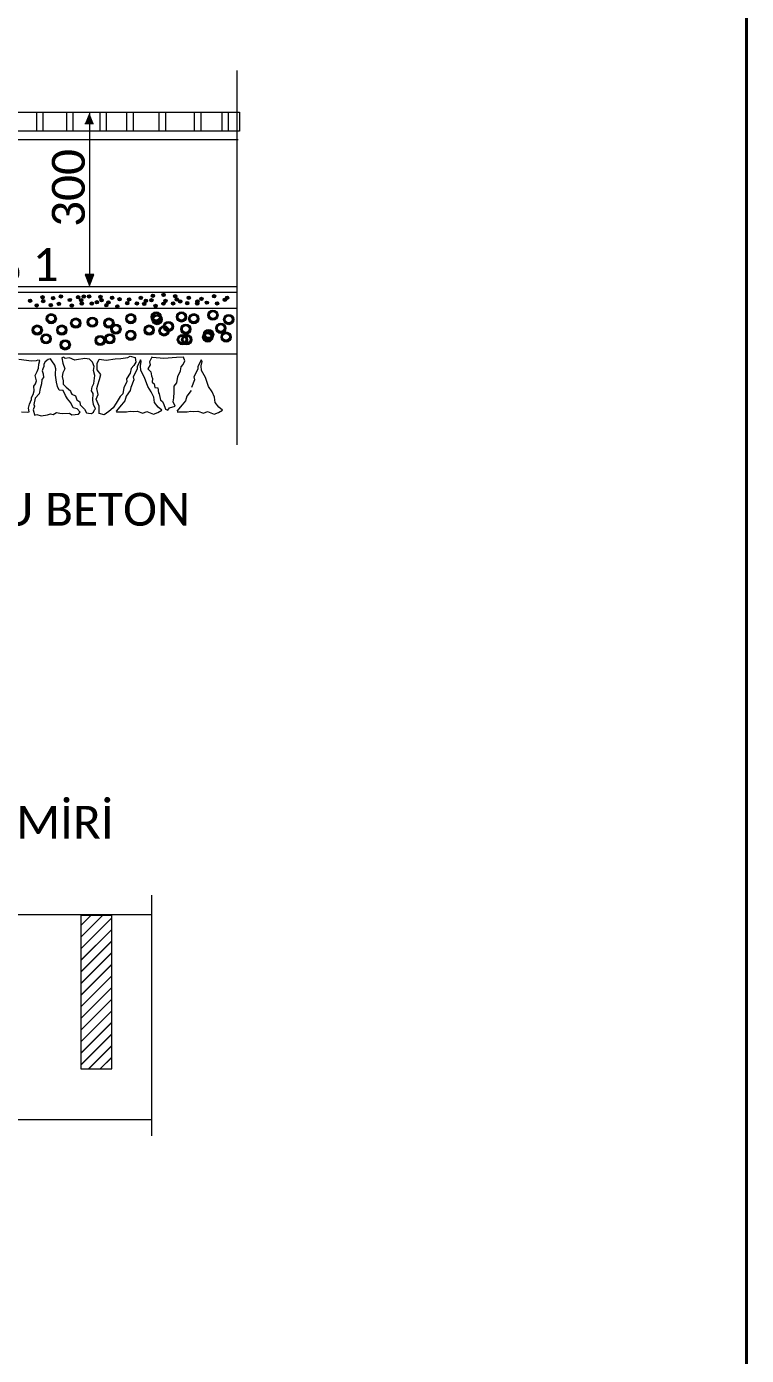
# Model space of a CAD drawing. Header units: centimetres. Extents: x 405464 to 563355, y 50011 to 66875.
# Drawn here: x 555631 to 556156, y 51601 to 52570 of the extents above; entities that cross this region are included whole.
import ezdxf

# ---------------------------------------------------------------- set-up
doc = ezdxf.new("R2010")
doc.units = ezdxf.units.CM
for name, color, linetype, lineweight in [('0-KRCN-SHT-DETAY-20', 41, 'Continuous', 20), ('0-KRCN-SHT-DETAY-YAZI', 71, 'Continuous', 35), ('0-KRCN-SHT-DETAY-ÇERÇEVE', 71, 'Continuous', 40)]:
    doc.layers.add(name, color=color, linetype=linetype, lineweight=lineweight)
doc.styles.add('KATMAN YAZI STİLİ', font='calibri.ttf')

# ---------------------------------------------------------------- blocks, each defined once
blk = doc.blocks.new('G$C4C2874E9')
at = {"layer": '0-KRCN-SHT-DETAY-20'}
for points in [[(526.833, -404.988), (530.031, -404.988), (528.459, -401.063)], [(528.471, -463.968), (530.096, -460.043), (526.898, -460.043)]]:
    blk.add_hatch(color=256, dxfattribs=at).paths.add_polyline_path(points)
h = blk.add_hatch(color=256, dxfattribs=at)
edge = h.paths.add_edge_path()
edge.add_arc((506.847, -469.584), 0.605, 0, 360)
h = blk.add_hatch(color=256, dxfattribs=at)
edge = h.paths.add_edge_path()
edge.add_arc((511.42, -468.327), 0.605, 0, 360)
h = blk.add_hatch(color=256, dxfattribs=at)
edge = h.paths.add_edge_path()
edge.add_arc((511.649, -469.698), 0.605, 0, 360)
h = blk.add_hatch(color=256, dxfattribs=at)
edge = h.paths.add_edge_path()
edge.add_arc((515.22, -468.59), 0.605, 0, 360)
h = blk.add_hatch(color=256, dxfattribs=at)
edge = h.paths.add_edge_path()
edge.add_arc((518.07, -467.979), 0.605, 0, 360)
h = blk.add_hatch(color=256, dxfattribs=at)
edge = h.paths.add_edge_path()
edge.add_arc((521.327, -469.302), 0.605, 0, 360)
h = blk.add_hatch(color=256, dxfattribs=at)
edge = h.paths.add_edge_path()
edge.add_arc((524.381, -468.284), 0.605, 0, 360)
h = blk.add_hatch(color=256, dxfattribs=at)
edge = h.paths.add_edge_path()
edge.add_arc((525.5, -469.403), 0.605, 0, 360)
h = blk.add_hatch(color=256, dxfattribs=at)
edge = h.paths.add_edge_path()
edge.add_arc((525.704, -470.624), 0.605, 0, 360)
h = blk.add_hatch(color=256, dxfattribs=at)
edge = h.paths.add_edge_path()
edge.add_arc((526.416, -468.081), 0.605, 0, 360)
h = blk.add_hatch(color=256, dxfattribs=at)
edge = h.paths.add_edge_path()
edge.add_arc((528.35, -467.979), 0.605, 0, 360)
h = blk.add_hatch(color=256, dxfattribs=at)
edge = h.paths.add_edge_path()
edge.add_arc((529.368, -470.624), 0.605, 0, 360)
h = blk.add_hatch(color=256, dxfattribs=at)
edge = h.paths.add_edge_path()
edge.add_arc((531.2, -470.115), 0.605, 0, 360)
h = blk.add_hatch(color=256, dxfattribs=at)
edge = h.paths.add_edge_path()
edge.add_arc((532.523, -468.183), 0.605, 0, 360)
h = blk.add_hatch(color=256, dxfattribs=at)
edge = h.paths.add_edge_path()
edge.add_arc((532.931, -469.403), 0.605, 0, 360)
h = blk.add_hatch(color=256, dxfattribs=at)
edge = h.paths.add_edge_path()
edge.add_arc((535.408, -470.186), 0.605, 0, 360)
h = blk.add_hatch(color=256, dxfattribs=at)
edge = h.paths.add_edge_path()
edge.add_arc((536.769, -468.463), 0.605, 0, 360)
h = blk.add_hatch(color=256, dxfattribs=at)
edge = h.paths.add_edge_path()
edge.add_arc((539.491, -469.007), 0.605, 0, 360)
h = blk.add_hatch(color=256, dxfattribs=at)
edge = h.paths.add_edge_path()
edge.add_arc((542.305, -470.458), 0.605, 0, 360)
h = blk.add_hatch(color=256, dxfattribs=at)
edge = h.paths.add_edge_path()
edge.add_arc((542.94, -469.097), 0.605, 0, 360)
h = blk.add_hatch(color=256, dxfattribs=at)
edge = h.paths.add_edge_path()
edge.add_arc((545.844, -470.548), 0.605, 0, 360)
h = blk.add_hatch(color=256, dxfattribs=at)
edge = h.paths.add_edge_path()
edge.add_arc((547.205, -468.553), 0.605, 0, 360)
h = blk.add_hatch(color=256, dxfattribs=at)
edge = h.paths.add_edge_path()
edge.add_arc((549.111, -469.551), 0.605, 0, 360)
h = blk.add_hatch(color=256, dxfattribs=at)
edge = h.paths.add_edge_path()
edge.add_arc((551.107, -469.37), 0.605, 0, 360)
h = blk.add_hatch(color=256, dxfattribs=at)
edge = h.paths.add_edge_path()
edge.add_arc((551.652, -467.737), 0.605, 0, 360)
h = blk.add_hatch(color=256, dxfattribs=at)
edge = h.paths.add_edge_path()
edge.add_arc((555.463, -470.639), 0.605, 0, 360)
h = blk.add_hatch(color=256, dxfattribs=at)
edge = h.paths.add_edge_path()
edge.add_arc((555.554, -467.465), 0.605, 0, 360)
h = blk.add_hatch(color=256, dxfattribs=at)
edge = h.paths.add_edge_path()
edge.add_arc((556.189, -469.642), 0.605, 0, 360)
h = blk.add_hatch(color=256, dxfattribs=at)
edge = h.paths.add_edge_path()
edge.add_arc((559.003, -470.548), 0.605, 0, 360)
h = blk.add_hatch(color=256, dxfattribs=at)
edge = h.paths.add_edge_path()
edge.add_arc((559.819, -467.919), 0.605, 0, 360)
h = blk.add_hatch(color=256, dxfattribs=at)
edge = h.paths.add_edge_path()
edge.add_arc((560.364, -469.097), 0.605, 0, 360)
h = blk.add_hatch(color=256, dxfattribs=at)
edge = h.paths.add_edge_path()
edge.add_arc((561.634, -469.823), 0.605, 0, 360)
h = blk.add_hatch(color=256, dxfattribs=at)
edge = h.paths.add_edge_path()
edge.add_arc((564.175, -470.458), 0.605, 0, 360)
h = blk.add_hatch(color=256, dxfattribs=at)
edge = h.paths.add_edge_path()
edge.add_arc((564.72, -468.463), 0.605, 0, 360)
h = blk.add_hatch(color=256, dxfattribs=at)
edge = h.paths.add_edge_path()
edge.add_arc((567.805, -470.639), 0.605, 0, 360)
h = blk.add_hatch(color=256, dxfattribs=at)
edge = h.paths.add_edge_path()
edge.add_arc((567.896, -469.823), 0.605, 0, 360)
h = blk.add_hatch(color=256, dxfattribs=at)
edge = h.paths.add_edge_path()
edge.add_arc((569.348, -468.916), 0.605, 0, 360)
h = blk.add_hatch(color=256, dxfattribs=at)
edge = h.paths.add_edge_path()
edge.add_arc((571.345, -470.276), 0.605, 0, 360)
h = blk.add_hatch(color=256, dxfattribs=at)
edge = h.paths.add_edge_path()
edge.add_arc((573.976, -467.919), 0.605, 0, 360)
h = blk.add_hatch(color=256, dxfattribs=at)
edge = h.paths.add_edge_path()
edge.add_arc((575.065, -470.548), 0.605, 0, 360)
h = blk.add_hatch(color=256, dxfattribs=at)
edge = h.paths.add_edge_path()
edge.add_arc((577.879, -469.188), 0.605, 0, 360)
h = blk.add_hatch(color=256, dxfattribs=at)
edge = h.paths.add_edge_path()
edge.add_arc((578.695, -468.463), 0.605, 0, 360)
h = blk.add_hatch(color=256, dxfattribs=at)
edge = h.paths.add_edge_path()
edge.add_arc((509.248, -471.298), 0.605, 0, 360)
h = blk.add_hatch(color=256, dxfattribs=at)
edge = h.paths.add_edge_path()
edge.add_arc((514.571, -476.128), 1.855, 0, 360)
edge = h.paths.add_edge_path(flags=16)
edge.add_arc((514.549, -476.043), 1.251, 0, 360)
h = blk.add_hatch(color=256, dxfattribs=at)
edge = h.paths.add_edge_path()
edge.add_arc((514.393, -471.184), 0.605, 0, 360)
h = blk.add_hatch(color=256, dxfattribs=at)
edge = h.paths.add_edge_path()
edge.add_arc((517.358, -470.725), 0.605, 0, 360)
h = blk.add_hatch(color=256, dxfattribs=at)
edge = h.paths.add_edge_path()
edge.add_arc((522.04, -471.336), 0.605, 0, 360)
h = blk.add_hatch(color=256, dxfattribs=at)
edge = h.paths.add_edge_path()
edge.add_arc((534.661, -471.234), 0.605, 0, 360)
h = blk.add_hatch(color=256, dxfattribs=at)
edge = h.paths.add_edge_path()
edge.add_arc((538.675, -471.637), 0.605, 0, 360)
h = blk.add_hatch(color=256, dxfattribs=at)
edge = h.paths.add_edge_path()
edge.add_arc((543.59, -476.128), 1.855, 0, 360)
edge = h.paths.add_edge_path(flags=16)
edge.add_arc((543.568, -476.043), 1.251, 0, 360)
h = blk.add_hatch(color=256, dxfattribs=at)
edge = h.paths.add_edge_path()
edge.add_arc((548.476, -470.73), 0.605, 0, 360)
h = blk.add_hatch(color=256, dxfattribs=at)
edge = h.paths.add_edge_path()
edge.add_arc((552.838, -475.49), 1.855, 0, 360)
edge = h.paths.add_edge_path(flags=16)
edge.add_arc((552.816, -475.405), 1.251, 0, 360)
h = blk.add_hatch(color=256, dxfattribs=at)
edge = h.paths.add_edge_path()
edge.add_arc((553.157, -476.446), 1.855, 0, 360)
edge = h.paths.add_edge_path(flags=16)
edge.add_arc((553.135, -476.361), 1.251, 0, 360)
h = blk.add_hatch(color=256, dxfattribs=at)
edge = h.paths.add_edge_path()
edge.add_arc((552.65, -471.455), 0.605, 0, 360)
h = blk.add_hatch(color=256, dxfattribs=at)
edge = h.paths.add_edge_path()
edge.add_arc((562.086, -475.49), 1.855, 0, 360)
edge = h.paths.add_edge_path(flags=16)
edge.add_arc((562.064, -475.405), 1.251, 0, 360)
h = blk.add_hatch(color=256, dxfattribs=at)
edge = h.paths.add_edge_path()
edge.add_arc((566.551, -476.128), 1.855, 0, 360)
edge = h.paths.add_edge_path(flags=16)
edge.add_arc((566.528, -476.043), 1.251, 0, 360)
h = blk.add_hatch(color=256, dxfattribs=at)
edge = h.paths.add_edge_path()
edge.add_arc((573.566, -474.853), 1.855, 0, 360)
edge = h.paths.add_edge_path(flags=16)
edge.add_arc((573.544, -474.768), 1.251, 0, 360)
h = blk.add_hatch(color=256, dxfattribs=at)
edge = h.paths.add_edge_path()
edge.add_arc((579.306, -476.446), 1.855, 0, 360)
edge = h.paths.add_edge_path(flags=16)
edge.add_arc((579.284, -476.361), 1.251, 0, 360)
h = blk.add_hatch(color=256, dxfattribs=at)
edge = h.paths.add_edge_path()
edge.add_arc((509.469, -480.27), 1.855, 0, 360)
edge = h.paths.add_edge_path(flags=16)
edge.add_arc((509.446, -480.185), 1.251, 0, 360)
h = blk.add_hatch(color=256, dxfattribs=at)
edge = h.paths.add_edge_path()
edge.add_arc((518.398, -480.27), 1.855, 0, 360)
edge = h.paths.add_edge_path(flags=16)
edge.add_arc((518.375, -480.185), 1.251, 0, 360)
h = blk.add_hatch(color=256, dxfattribs=at)
edge = h.paths.add_edge_path()
edge.add_arc((523.5, -477.721), 1.855, 0, 360)
edge = h.paths.add_edge_path(flags=16)
edge.add_arc((523.478, -477.636), 1.251, 0, 360)
h = blk.add_hatch(color=256, dxfattribs=at)
edge = h.paths.add_edge_path()
edge.add_arc((529.559, -477.402), 1.855, 0, 360)
edge = h.paths.add_edge_path(flags=16)
edge.add_arc((529.537, -477.317), 1.251, 0, 360)
h = blk.add_hatch(color=256, dxfattribs=at)
edge = h.paths.add_edge_path()
edge.add_arc((535.618, -477.721), 1.855, 0, 360)
edge = h.paths.add_edge_path(flags=16)
edge.add_arc((535.596, -477.636), 1.251, 0, 360)
h = blk.add_hatch(color=256, dxfattribs=at)
edge = h.paths.add_edge_path()
edge.add_arc((538.169, -479.951), 1.855, 0, 360)
edge = h.paths.add_edge_path(flags=16)
edge.add_arc((538.147, -479.867), 1.251, 0, 360)
h = blk.add_hatch(color=256, dxfattribs=at)
edge = h.paths.add_edge_path()
edge.add_arc((550.287, -480.27), 1.855, 0, 360)
edge = h.paths.add_edge_path(flags=16)
edge.add_arc((550.265, -480.185), 1.251, 0, 360)
h = blk.add_hatch(color=256, dxfattribs=at)
edge = h.paths.add_edge_path()
edge.add_arc((555.708, -480.589), 1.855, 0, 360)
edge = h.paths.add_edge_path(flags=16)
edge.add_arc((555.686, -480.504), 1.251, 0, 360)
h = blk.add_hatch(color=256, dxfattribs=at)
edge = h.paths.add_edge_path()
edge.add_arc((557.303, -478.995), 1.855, 0, 360)
edge = h.paths.add_edge_path(flags=16)
edge.add_arc((557.28, -478.911), 1.251, 0, 360)
h = blk.add_hatch(color=256, dxfattribs=at)
edge = h.paths.add_edge_path()
edge.add_arc((563.68, -479.951), 1.855, 0, 360)
edge = h.paths.add_edge_path(flags=16)
edge.add_arc((563.658, -479.867), 1.251, 0, 360)
h = blk.add_hatch(color=256, dxfattribs=at)
edge = h.paths.add_edge_path()
edge.add_arc((576.436, -479.633), 1.855, 0, 360)
edge = h.paths.add_edge_path(flags=16)
edge.add_arc((576.414, -479.548), 1.251, 0, 360)
h = blk.add_hatch(color=256, dxfattribs=at)
edge = h.paths.add_edge_path()
edge.add_arc((512.658, -483.457), 1.855, 0, 360)
edge = h.paths.add_edge_path(flags=16)
edge.add_arc((512.635, -483.372), 1.251, 0, 360)
h = blk.add_hatch(color=256, dxfattribs=at)
edge = h.paths.add_edge_path()
edge.add_arc((519.673, -485.687), 1.855, 0, 360)
edge = h.paths.add_edge_path(flags=16)
edge.add_arc((519.651, -485.602), 1.251, 0, 360)
h = blk.add_hatch(color=256, dxfattribs=at)
edge = h.paths.add_edge_path()
edge.add_arc((532.429, -484.094), 1.855, 0, 360)
edge = h.paths.add_edge_path(flags=16)
edge.add_arc((532.407, -484.009), 1.251, 0, 360)
h = blk.add_hatch(color=256, dxfattribs=at)
edge = h.paths.add_edge_path()
edge.add_arc((535.937, -483.457), 1.855, 0, 360)
edge = h.paths.add_edge_path(flags=16)
edge.add_arc((535.914, -483.372), 1.251, 0, 360)
h = blk.add_hatch(color=256, dxfattribs=at)
edge = h.paths.add_edge_path()
edge.add_arc((543.59, -482.182), 1.855, 0, 360)
edge = h.paths.add_edge_path(flags=16)
edge.add_arc((543.568, -482.097), 1.251, 0, 360)
h = blk.add_hatch(color=256, dxfattribs=at)
edge = h.paths.add_edge_path()
edge.add_arc((562.405, -483.775), 1.855, 0, 360)
edge = h.paths.add_edge_path(flags=16)
edge.add_arc((562.383, -483.69), 1.251, 0, 360)
h = blk.add_hatch(color=256, dxfattribs=at)
edge = h.paths.add_edge_path()
edge.add_arc((563.999, -483.775), 1.855, 0, 360)
edge = h.paths.add_edge_path(flags=16)
edge.add_arc((563.977, -483.69), 1.251, 0, 360)
h = blk.add_hatch(color=256, dxfattribs=at)
edge = h.paths.add_edge_path()
edge.add_arc((571.653, -482.819), 1.855, 0, 360)
edge = h.paths.add_edge_path(flags=16)
edge.add_arc((571.631, -482.734), 1.251, 0, 360)
h = blk.add_hatch(color=256, dxfattribs=at)
edge = h.paths.add_edge_path()
edge.add_arc((571.972, -481.863), 1.855, 0, 360)
edge = h.paths.add_edge_path(flags=16)
edge.add_arc((571.949, -481.778), 1.251, 0, 360)
h = blk.add_hatch(color=256, dxfattribs=at)
edge = h.paths.add_edge_path()
edge.add_arc((578.35, -482.819), 1.855, 0, 360)
edge = h.paths.add_edge_path(flags=16)
edge.add_arc((578.327, -482.734), 1.251, 0, 360)
h = blk.add_hatch(dxfattribs=at)
h.set_pattern_fill('JIS_LC_20', color=256, scale=0.149842, angle=360, style=0)
h.set_pattern_definition([(45, (-749.7415, -1986.8063), (-2.1190836, 2.1190836), []), (45, (-749.6816, -1986.8063), (-2.1190836, 2.1190836), [])])
h.paths.add_polyline_path([(536.68, -749.708), (536.68, -693.653), (525.381, -693.653), (525.381, -749.708)])
for p, q in [((582.284, -385.652, 108.464), (582.284, -522.176, 108.464)), ((189.692, -400.823, 108.464), (583.23, -400.823, 108.464)), ((509.167, -400.829, 108.464), (509.167, -407.689, 108.464)), ((511.655, -407.689, 108.464), (511.655, -400.829, 108.464)), ((520.091, -400.829, 108.464), (520.091, -407.689, 108.464)), ((522.579, -407.689, 108.464), (522.579, -400.829, 108.464)), ((528.471, -400.988, 108.464), (528.471, -460.043, 108.464)), ((532.256, -400.829, 108.464), (532.256, -407.689, 108.464)), ((534.744, -407.689, 108.464), (534.744, -400.829, 108.464)), ((542.067, -400.829, 108.464), (542.067, -407.689, 108.464)), ((544.555, -407.689, 108.464), (544.555, -400.829, 108.464)), ((553.821, -400.829, 108.464), (553.821, -407.689, 108.464)), ((556.309, -407.689, 108.464), (556.309, -400.829, 108.464)), ((566.728, -400.829, 108.464), (566.728, -407.689, 108.464)), ((569.216, -407.689, 108.464), (569.216, -400.829, 108.464)), ((576.739, -400.829, 108.464), (576.739, -407.689, 108.464)), ((579.227, -407.689, 108.464), (579.227, -400.829, 108.464)), ((583.23, -400.823, 108.464), (583.23, -405.614, 108.464)), ((526.833, -404.988, 108.464), (530.031, -404.988, 108.464)), ((583.23, -405.614, 108.464), (583.23, -407.684, 108.464)), ((583.23, -407.684, 108.464), (189.765, -407.684, 108.464)), ((239.372, -410.743, 108.464), (582.812, -410.743, 108.464)), ((530.096, -460.043, 108.464), (526.898, -460.043, 108.464)), ((526.898, -460.043, 108.464), (528.471, -463.968, 108.464)), ((528.471, -463.968, 108.464), (530.096, -460.043, 108.464)), ((582.198, -464.53, 108.464), (401.261, -464.53, 108.464)), ((582.198, -466.628, 108.464), (399.515, -466.628, 108.464)), ((582.269, -472.419, 108.464), (399.63, -472.419, 108.464)), ((393.624, -488.945, 108.464), (582.233, -488.945, 108.464)), ((507.309, -491.63, 108.464), (502.792, -491.039, 108.464)), ((509.084, -491.469, 108.464), (507.309, -491.63, 108.464)), ((509.729, -491.254, 108.464), (509.084, -491.469, 108.464)), ((509.407, -495.338, 108.464), (509.944, -494.102, 108.464)), ((510.375, -491.415, 108.464), (509.729, -491.254, 108.464)), ((509.944, -494.102, 108.464), (510.052, -492.651, 108.464)), ((510.052, -492.651, 108.464), (510.375, -491.415, 108.464)), ((511.877, -493.551, 108.464), (511.473, -494.358, 108.464)), ((511.911, -492.676, 108.464), (511.877, -493.551, 108.464)), ((512.349, -491.835, 108.464), (511.911, -492.676, 108.464)), ((513.392, -490.961, 108.464), (512.349, -491.835, 108.464)), ((514.288, -490.802, 108.464), (513.392, -490.961, 108.464)), ((514.769, -491.523, 108.464), (514.288, -490.802, 108.464)), ((515.912, -493.055, 108.464), (514.769, -491.523, 108.464)), ((516.182, -494.377, 108.464), (515.912, -493.055, 108.464)), ((519.201, -490.131, 108.464), (518.469, -490.336, 108.464)), ((518.469, -490.336, 108.464), (518.768, -492.39, 108.464)), ((518.768, -492.39, 108.464), (519.539, -494.401, 108.464)), ((519.63, -490.604, 108.464), (519.201, -490.131, 108.464)), ((521.177, -490.389, 108.464), (519.63, -490.604, 108.464)), ((523.153, -491.247, 108.464), (521.177, -490.389, 108.464)), ((523.797, -491.119, 108.464), (523.153, -491.247, 108.464)), ((526.804, -490.647, 108.464), (523.797, -491.119, 108.464)), ((528.565, -490.904, 108.464), (526.804, -490.647, 108.464)), ((529.639, -492.02, 108.464), (528.565, -490.904, 108.464)), ((530.24, -493.522, 108.464), (529.639, -492.02, 108.464)), ((529.94, -495.068, 108.464), (530.24, -493.522, 108.464)), ((531.323, -492.458, 108.464), (532.019, -490.893, 108.464)), ((531.323, -494.718, 108.464), (531.323, -492.458, 108.464)), ((532.019, -490.893, 108.464), (534.542, -491.241, 108.464)), ((534.542, -491.241, 108.464), (537.848, -490.806, 108.464)), ((537.848, -490.806, 108.464), (539.936, -490.632, 108.464)), ((539.936, -490.632, 108.464), (542.546, -490.284, 108.464)), ((542.546, -490.284, 108.464), (543.416, -489.763, 108.464)), ((543.416, -489.763, 108.464), (545.156, -490.284, 108.464)), ((543.764, -494.284, 108.464), (543.416, -496.022, 108.464)), ((544.721, -493.24, 108.464), (543.764, -494.284, 108.464)), ((545.417, -491.936, 108.464), (544.721, -493.24, 108.464)), ((545.156, -490.284, 108.464), (545.417, -491.936, 108.464)), ((547.158, -491.067, 108.464), (545.939, -493.675, 108.464)), ((545.939, -493.675, 108.464), (545.939, -494.544, 108.464)), ((547.071, -493.327, 108.464), (547.419, -491.675, 108.464)), ((547.245, -495.066, 108.464), (547.071, -493.327, 108.464)), ((547.419, -491.675, 108.464), (547.158, -491.067, 108.464)), ((550.65, -492.923, 108.464), (549.755, -494.436, 108.464)), ((551.27, -490.103, 108.464), (550.375, -491.823, 108.464)), ((550.375, -491.823, 108.464), (550.65, -492.923, 108.464)), ((551.476, -490.309, 108.464), (551.27, -490.103, 108.464)), ((555.675, -490.584, 108.464), (551.476, -490.309, 108.464)), ((560.288, -490.241, 108.464), (555.675, -490.584, 108.464)), ((562.766, -490.172, 108.464), (560.288, -490.241, 108.464)), ((561.733, -495.124, 108.464), (561.94, -493.68, 108.464)), ((561.94, -493.68, 108.464), (562.697, -492.854, 108.464)), ((562.697, -492.854, 108.464), (563.316, -491.479, 108.464)), ((563.316, -491.479, 108.464), (562.766, -490.172, 108.464)), ((569.311, -491.067, 108.464), (568.093, -493.675, 108.464)), ((568.093, -493.675, 108.464), (568.093, -494.544, 108.464)), ((569.224, -493.327, 108.464), (569.572, -491.675, 108.464)), ((569.398, -495.066, 108.464), (569.224, -493.327, 108.464)), ((569.572, -491.675, 108.464), (569.311, -491.067, 108.464)), ((508.707, -496.896, 108.464), (509.407, -495.338, 108.464)), ((509.138, -498.777, 108.464), (508.707, -496.896, 108.464)), ((508.761, -499.906, 108.464), (509.138, -498.777, 108.464)), ((511.137, -498.294, 108.464), (510.968, -499.875, 108.464)), ((511.743, -497.554, 108.464), (511.137, -498.294, 108.464)), ((511.473, -494.358, 108.464), (511.204, -495.132, 108.464)), ((511.204, -495.132, 108.464), (511.675, -496.209, 108.464)), ((511.675, -496.209, 108.464), (511.743, -497.554, 108.464)), ((516.152, -496.059, 108.464), (516.182, -494.377, 108.464)), ((516.152, -496.72, 108.464), (516.152, -496.059, 108.464)), ((516.538, -499.293, 108.464), (516.152, -496.72, 108.464)), ((518.768, -495.899, 108.464), (518.597, -497.182, 108.464)), ((518.597, -497.182, 108.464), (518.94, -498.723, 108.464)), ((519.539, -494.401, 108.464), (518.768, -495.899, 108.464)), ((518.94, -498.723, 108.464), (518.897, -499.964, 108.464)), ((530.455, -496.827, 108.464), (529.94, -495.068, 108.464)), ((530.135, -499.767, 108.464), (530.455, -496.827, 108.464)), ((532.628, -496.457, 108.464), (531.323, -494.718, 108.464)), ((531.584, -500.195, 108.464), (532.193, -498.283, 108.464)), ((532.193, -498.283, 108.464), (532.628, -496.457, 108.464)), ((543.416, -496.022, 108.464), (542.024, -498.022, 108.464)), ((542.024, -498.022, 108.464), (542.198, -499.152, 108.464)), ((544.721, -498.37, 108.464), (543.59, -501.239, 108.464)), ((545.939, -494.544, 108.464), (544.46, -497.326, 108.464)), ((544.46, -497.326, 108.464), (544.721, -498.37, 108.464)), ((548.637, -497.587, 108.464), (547.245, -495.066, 108.464)), ((549.768, -500.804, 108.464), (548.637, -497.587, 108.464)), ((549.755, -494.436, 108.464), (550.926, -495.537, 108.464)), ((550.926, -495.537, 108.464), (551.132, -496.981, 108.464)), ((551.132, -496.981, 108.464), (551.545, -497.876, 108.464)), ((551.545, -497.876, 108.464), (551.408, -499.32, 108.464)), ((560.425, -499.458, 108.464), (560.769, -497.257, 108.464)), ((560.769, -497.257, 108.464), (561.733, -495.124, 108.464)), ((566.875, -498.37, 108.464), (565.744, -501.239, 108.464)), ((568.093, -494.544, 108.464), (566.614, -497.326, 108.464)), ((566.614, -497.326, 108.464), (566.875, -498.37, 108.464)), ((570.79, -497.587, 108.464), (569.398, -495.066, 108.464)), ((571.921, -500.804, 108.464), (570.79, -497.587, 108.464)), ((507.417, -504.904, 108.464), (507.954, -503.775, 108.464)), ((507.954, -503.775, 108.464), (508.331, -502.485, 108.464)), ((508.223, -500.766, 108.464), (508.761, -499.906, 108.464)), ((508.331, -502.485, 108.464), (508.223, -500.766, 108.464)), ((510.177, -503.473, 108.464), (508.726, -505.094, 108.464)), ((510.577, -501.532, 108.464), (510.177, -503.473, 108.464)), ((510.968, -499.875, 108.464), (510.577, -501.532, 108.464)), ((516.879, -500.829, 108.464), (516.538, -499.293, 108.464)), ((517.477, -502.236, 108.464), (516.879, -500.829, 108.464)), ((518.885, -502.279, 108.464), (517.477, -502.236, 108.464)), ((519.824, -504.07, 108.464), (518.885, -502.279, 108.464)), ((518.897, -499.964, 108.464), (519.368, -500.477, 108.464)), ((519.368, -500.477, 108.464), (520.01, -501.119, 108.464)), ((520.01, -501.119, 108.464), (521.552, -502.403, 108.464)), ((521.552, -502.403, 108.464), (521.766, -503.087, 108.464)), ((521.766, -503.087, 108.464), (522.108, -503.686, 108.464)), ((522.108, -503.686, 108.464), (523.393, -504.242, 108.464)), ((529.278, -502.424, 108.464), (529.492, -500.967, 108.464)), ((529.878, -503.41, 108.464), (529.278, -502.424, 108.464)), ((529.492, -500.967, 108.464), (530.135, -499.767, 108.464)), ((529.749, -505.853, 108.464), (529.878, -503.41, 108.464)), ((530.975, -505.412, 108.464), (531.671, -503.76, 108.464)), ((531.236, -501.586, 108.464), (531.584, -500.195, 108.464)), ((531.671, -503.76, 108.464), (531.236, -501.586, 108.464)), ((540.632, -503.499, 108.464), (539.675, -504.542, 108.464)), ((541.067, -501.152, 108.464), (540.632, -503.499, 108.464)), ((542.198, -499.152, 108.464), (541.067, -501.152, 108.464)), ((543.416, -502.282, 108.464), (541.85, -504.368, 108.464)), ((543.59, -501.239, 108.464), (543.416, -502.282, 108.464)), ((551.073, -502.803, 108.464), (549.768, -500.804, 108.464)), ((552.03, -504.716, 108.464), (551.073, -502.803, 108.464)), ((551.408, -499.32, 108.464), (552.165, -499.87, 108.464)), ((552.165, -499.87, 108.464), (552.302, -501.246, 108.464)), ((552.302, -501.246, 108.464), (553.404, -501.315, 108.464)), ((553.404, -501.315, 108.464), (553.679, -503.172, 108.464)), ((553.679, -503.172, 108.464), (553.886, -503.516, 108.464)), ((553.886, -503.516, 108.464), (554.368, -505.855, 108.464)), ((559.255, -505.029, 108.464), (559.393, -502.897, 108.464)), ((559.393, -500.765, 108.464), (560.425, -499.458, 108.464)), ((559.393, -502.897, 108.464), (559.393, -500.765, 108.464)), ((565.57, -502.282, 108.464), (564.004, -504.368, 108.464)), ((573.226, -502.803, 108.464), (571.921, -500.804, 108.464)), ((574.183, -504.716, 108.464), (573.226, -502.803, 108.464)), ((506.233, -508.773, 108.464), (506.61, -507.268, 108.464)), ((506.449, -510.063, 108.464), (506.233, -508.773, 108.464)), ((506.61, -507.268, 108.464), (507.417, -505.548, 108.464)), ((507.417, -505.548, 108.464), (507.417, -504.904, 108.464)), ((508.427, -508.08, 108.464), (508.001, -509.402, 108.464)), ((508.726, -505.094, 108.464), (508.257, -507.44, 108.464)), ((508.257, -507.44, 108.464), (508.427, -508.08, 108.464)), ((520.55, -505.35, 108.464), (519.824, -504.07, 108.464)), ((521.703, -506.843, 108.464), (520.55, -505.35, 108.464)), ((522.599, -508.634, 108.464), (521.703, -506.843, 108.464)), ((524.008, -508.975, 108.464), (522.599, -508.634, 108.464)), ((523.393, -504.242, 108.464), (523.864, -505.74, 108.464)), ((523.864, -505.74, 108.464), (524.935, -506.467, 108.464)), ((524.935, -506.467, 108.464), (525.149, -507.494, 108.464)), ((525.149, -507.494, 108.464), (526.661, -509.067, 108.464)), ((529.964, -507.353, 108.464), (529.749, -505.853, 108.464)), ((530.65, -508.981, 108.464), (529.964, -507.353, 108.464)), ((532.106, -508.02, 108.464), (530.975, -505.412, 108.464)), ((532.106, -510.715, 108.464), (532.106, -508.02, 108.464)), ((537.152, -508.628, 108.464), (535.586, -509.932, 108.464)), ((538.196, -506.976, 108.464), (537.152, -508.628, 108.464)), ((539.675, -504.542, 108.464), (538.196, -506.976, 108.464)), ((540.197, -507.585, 108.464), (538.283, -509.845, 108.464)), ((541.415, -506.107, 108.464), (540.197, -507.585, 108.464)), ((541.85, -504.368, 108.464), (541.415, -506.107, 108.464)), ((552.204, -506.629, 108.464), (552.03, -504.716, 108.464)), ((553.596, -508.368, 108.464), (552.204, -506.629, 108.464)), ((554.901, -509.498, 108.464), (553.596, -508.368, 108.464)), ((554.368, -505.855, 108.464), (555.056, -506.199, 108.464)), ((555.056, -506.199, 108.464), (555.469, -507.024, 108.464)), ((555.469, -507.024, 108.464), (556.295, -509.088, 108.464)), ((557.052, -509.5, 108.464), (557.741, -508.675, 108.464)), ((557.741, -508.675, 108.464), (559.737, -508.056, 108.464)), ((559.049, -506.405, 108.464), (559.255, -505.029, 108.464)), ((559.737, -508.056, 108.464), (559.049, -506.405, 108.464)), ((562.351, -507.585, 108.464), (560.437, -509.845, 108.464)), ((563.569, -506.107, 108.464), (562.351, -507.585, 108.464)), ((564.004, -504.368, 108.464), (563.569, -506.107, 108.464)), ((574.357, -506.629, 108.464), (574.183, -504.716, 108.464)), ((575.75, -508.368, 108.464), (574.357, -506.629, 108.464)), ((577.055, -509.498, 108.464), (575.75, -508.368, 108.464)), ((503.652, -510.116, 108.464), (505.857, -510.224, 108.464)), ((505.857, -510.224, 108.464), (506.449, -510.063, 108.464)), ((508.001, -509.402, 108.464), (508.214, -510.17, 108.464)), ((508.214, -510.17, 108.464), (508.513, -511.279, 108.464)), ((508.513, -511.279, 108.464), (509.324, -511.065, 108.464)), ((509.324, -511.065, 108.464), (510.903, -511.534, 108.464)), ((510.903, -511.534, 108.464), (513.165, -511.193, 108.464)), ((513.165, -511.193, 108.464), (514.318, -510.809, 108.464)), ((514.318, -510.809, 108.464), (515.214, -511.065, 108.464)), ((515.214, -511.065, 108.464), (516.538, -510.34, 108.464)), ((516.538, -510.34, 108.464), (517.733, -510.596, 108.464)), ((517.733, -510.596, 108.464), (518.501, -510.724, 108.464)), ((518.501, -510.724, 108.464), (521.233, -510.553, 108.464)), ((521.233, -510.553, 108.464), (522.087, -511.193, 108.464)), ((522.087, -511.193, 108.464), (524.52, -510.895, 108.464)), ((525.117, -510.255, 108.464), (524.008, -508.975, 108.464)), ((524.52, -510.895, 108.464), (525.117, -510.255, 108.464)), ((526.661, -509.067, 108.464), (527.433, -510.395, 108.464)), ((527.433, -510.395, 108.464), (528.12, -510.524, 108.464)), ((528.12, -510.524, 108.464), (529.235, -510.652, 108.464)), ((529.235, -510.652, 108.464), (529.964, -510.224, 108.464)), ((529.964, -510.224, 108.464), (530.393, -509.324, 108.464)), ((530.393, -509.324, 108.464), (530.65, -508.981, 108.464)), ((533.846, -511.15, 108.464), (532.106, -510.715, 108.464)), ((535.586, -509.932, 108.464), (533.846, -511.15, 108.464)), ((538.283, -509.845, 108.464), (538.37, -510.106, 108.464)), ((538.37, -510.106, 108.464), (542.024, -510.106, 108.464)), ((542.024, -510.106, 108.464), (543.329, -509.845, 108.464)), ((543.329, -509.845, 108.464), (544.46, -510.019, 108.464)), ((544.46, -510.019, 108.464), (545.939, -509.845, 108.464)), ((545.939, -509.845, 108.464), (547.941, -510.628, 108.464)), ((547.941, -510.628, 108.464), (549.42, -510.019, 108.464)), ((549.42, -510.019, 108.464), (551.856, -510.889, 108.464)), ((551.856, -510.889, 108.464), (553.422, -510.367, 108.464)), ((553.422, -510.367, 108.464), (554.901, -509.498, 108.464)), ((556.295, -509.088, 108.464), (557.052, -509.5, 108.464)), ((560.524, -510.106, 108.464), (564.178, -510.106, 108.464)), ((564.178, -510.106, 108.464), (565.483, -509.845, 108.464)), ((565.483, -509.845, 108.464), (566.614, -510.019, 108.464)), ((566.614, -510.019, 108.464), (568.093, -509.845, 108.464)), ((568.093, -509.845, 108.464), (570.094, -510.628, 108.464)), ((570.094, -510.628, 108.464), (571.573, -510.019, 108.464)), ((571.573, -510.019, 108.464), (574.009, -510.889, 108.464)), ((574.009, -510.889, 108.464), (575.576, -510.367, 108.464)), ((575.576, -510.367, 108.464), (577.055, -509.498, 108.464)), ((551.285, -774.121, 108.464), (551.285, -686.384, 108.464)), ((314.134, -693.394, 108.464), (551.126, -693.394, 108.464)), ((525.381, -693.653, 108.464), (525.381, -749.708, 108.464)), ((525.381, -693.653, 108.464), (536.68, -693.653, 108.464)), ((536.68, -749.708, 108.464), (536.68, -693.653, 108.464)), ((525.381, -749.708, 108.464), (536.68, -749.708, 108.464)), ((314.134, -768.201, 108.464), (551.285, -768.201, 108.464))]:
    blk.add_line(p, q, dxfattribs=at)
for centre, radius in [((506.847, -469.584, 108.464), 0.605), ((511.42, -468.327, 108.464), 0.605), ((511.649, -469.698, 108.464), 0.605), ((515.22, -468.59, 108.464), 0.605), ((518.07, -467.979, 108.464), 0.605), ((521.327, -469.302, 108.464), 0.605), ((524.381, -468.284, 108.464), 0.605), ((525.5, -469.403, 108.464), 0.605), ((525.704, -470.624, 108.464), 0.605), ((526.416, -468.081, 108.464), 0.605), ((528.35, -467.979, 108.464), 0.605), ((529.368, -470.624, 108.464), 0.605), ((531.2, -470.115, 108.464), 0.605), ((532.523, -468.183, 108.464), 0.605), ((532.931, -469.403, 108.464), 0.605), ((535.408, -470.186, 108.464), 0.605), ((536.769, -468.463, 108.464), 0.605), ((539.491, -469.007, 108.464), 0.605), ((542.305, -470.458, 108.464), 0.605), ((542.94, -469.097, 108.464), 0.605), ((545.844, -470.548, 108.464), 0.605), ((547.205, -468.553, 108.464), 0.605), ((549.111, -469.551, 108.464), 0.605), ((551.107, -469.37, 108.464), 0.605), ((551.652, -467.737, 108.464), 0.605), ((555.463, -470.639, 108.464), 0.605), ((555.554, -467.465, 108.464), 0.605), ((556.189, -469.642, 108.464), 0.605), ((559.003, -470.548, 108.464), 0.605), ((559.819, -467.919, 108.464), 0.605), ((560.364, -469.097, 108.464), 0.605), ((561.634, -469.823, 108.464), 0.605), ((564.175, -470.458, 108.464), 0.605), ((564.72, -468.463, 108.464), 0.605), ((567.805, -470.639, 108.464), 0.605), ((567.896, -469.823, 108.464), 0.605), ((569.348, -468.916, 108.464), 0.605), ((571.345, -470.276, 108.464), 0.605), ((573.976, -467.919, 108.464), 0.605), ((575.065, -470.548, 108.464), 0.605), ((577.879, -469.188, 108.464), 0.605), ((578.695, -468.463, 108.464), 0.605), ((509.248, -471.298, 108.464), 0.605), ((514.571, -476.128, 108.464), 1.855), ((514.549, -476.043, 108.464), 1.251), ((514.393, -471.184, 108.464), 0.605), ((517.358, -470.725, 108.464), 0.605), ((522.04, -471.336, 108.464), 0.605), ((534.661, -471.234, 108.464), 0.605), ((538.675, -471.637, 108.464), 0.605), ((543.59, -476.128, 108.464), 1.855), ((543.568, -476.043, 108.464), 1.251), ((548.476, -470.73, 108.464), 0.605), ((552.838, -475.49, 108.464), 1.855), ((553.157, -476.446, 108.464), 1.855), ((552.816, -475.405, 108.464), 1.251), ((552.65, -471.455, 108.464), 0.605), ((562.086, -475.49, 108.464), 1.855), ((562.064, -475.405, 108.464), 1.251), ((566.551, -476.128, 108.464), 1.855), ((566.528, -476.043, 108.464), 1.251), ((573.566, -474.853, 108.464), 1.855), ((573.544, -474.768, 108.464), 1.251), ((579.306, -476.446, 108.464), 1.855), ((509.469, -480.27, 108.464), 1.855), ((509.446, -480.185, 108.464), 1.251), ((518.398, -480.27, 108.464), 1.855), ((518.375, -480.185, 108.464), 1.251), ((523.5, -477.721, 108.464), 1.855), ((523.478, -477.636, 108.464), 1.251), ((529.559, -477.402, 108.464), 1.855), ((529.537, -477.317, 108.464), 1.251), ((535.618, -477.721, 108.464), 1.855), ((535.596, -477.636, 108.464), 1.251), ((538.169, -479.951, 108.464), 1.855), ((538.147, -479.867, 108.464), 1.251), ((550.287, -480.27, 108.464), 1.855), ((550.265, -480.185, 108.464), 1.251), ((553.135, -476.361, 108.464), 1.251), ((555.708, -480.589, 108.464), 1.855), ((555.686, -480.504, 108.464), 1.251), ((557.303, -478.995, 108.464), 1.855), ((557.28, -478.911, 108.464), 1.251), ((563.68, -479.951, 108.464), 1.855), ((563.658, -479.867, 108.464), 1.251), ((576.436, -479.633, 108.464), 1.855), ((576.414, -479.548, 108.464), 1.251), ((579.284, -476.361, 108.464), 1.251), ((512.658, -483.457, 108.464), 1.855), ((512.635, -483.372, 108.464), 1.251), ((519.673, -485.687, 108.464), 1.855), ((519.651, -485.602, 108.464), 1.251), ((532.429, -484.094, 108.464), 1.855), ((532.407, -484.009, 108.464), 1.251), ((535.937, -483.457, 108.464), 1.855), ((535.914, -483.372, 108.464), 1.251), ((543.59, -482.182, 108.464), 1.855), ((543.568, -482.097, 108.464), 1.251), ((562.405, -483.775, 108.464), 1.855), ((562.383, -483.69, 108.464), 1.251), ((563.999, -483.775, 108.464), 1.855), ((563.977, -483.69, 108.464), 1.251), ((571.653, -482.819, 108.464), 1.855), ((571.972, -481.863, 108.464), 1.855), ((571.631, -482.734, 108.464), 1.251), ((571.949, -481.778, 108.464), 1.251), ((578.35, -482.819, 108.464), 1.855), ((578.327, -482.734, 108.464), 1.251)]:
    blk.add_circle(centre, radius, dxfattribs=at)
at = {"layer": '0-KRCN-SHT-DETAY-ÇERÇEVE'}
blk.add_lwpolyline([(768.182, 0), (768.182, -1101.818), (0, -1101.818), (0, 0)], close=True, dxfattribs=at)
at = {"layer": '0-KRCN-SHT-DETAY-YAZI', "style": 'KATMAN YAZI STİLİ'}
blk.add_text('300', height=12, rotation=90, dxfattribs=at).set_placement((526.799, -442.668, 108.464))
for s, p in [('AKINTI %%% 1', (434.84, -462.361, 108.464)), ('150 DOZLU BETON', (422.926, -551.629, 108.464)), ('IZGARA DEMİRİ', (419.859, -665.774, 108.464))]:
    blk.add_text(s, height=12, dxfattribs=at).set_placement(p)
blk = doc.blocks.new('*U218')
at = {"layer": '0-KRCN-SHT-DETAY-ÇERÇEVE', "xscale": 2, "yscale": 2, "zscale": 2}
blk.add_blockref('G$C4C2874E9', (0, 0), dxfattribs=at)

msp = doc.modelspace()

# ---------------------------------------------------------------- block references
at = {"layer": '0-KRCN-SHT-DETAY-ÇERÇEVE'}
msp.add_blockref('*U218', (554619.96, 53309.44), dxfattribs=at)

doc.saveas('drawing.dxf')
